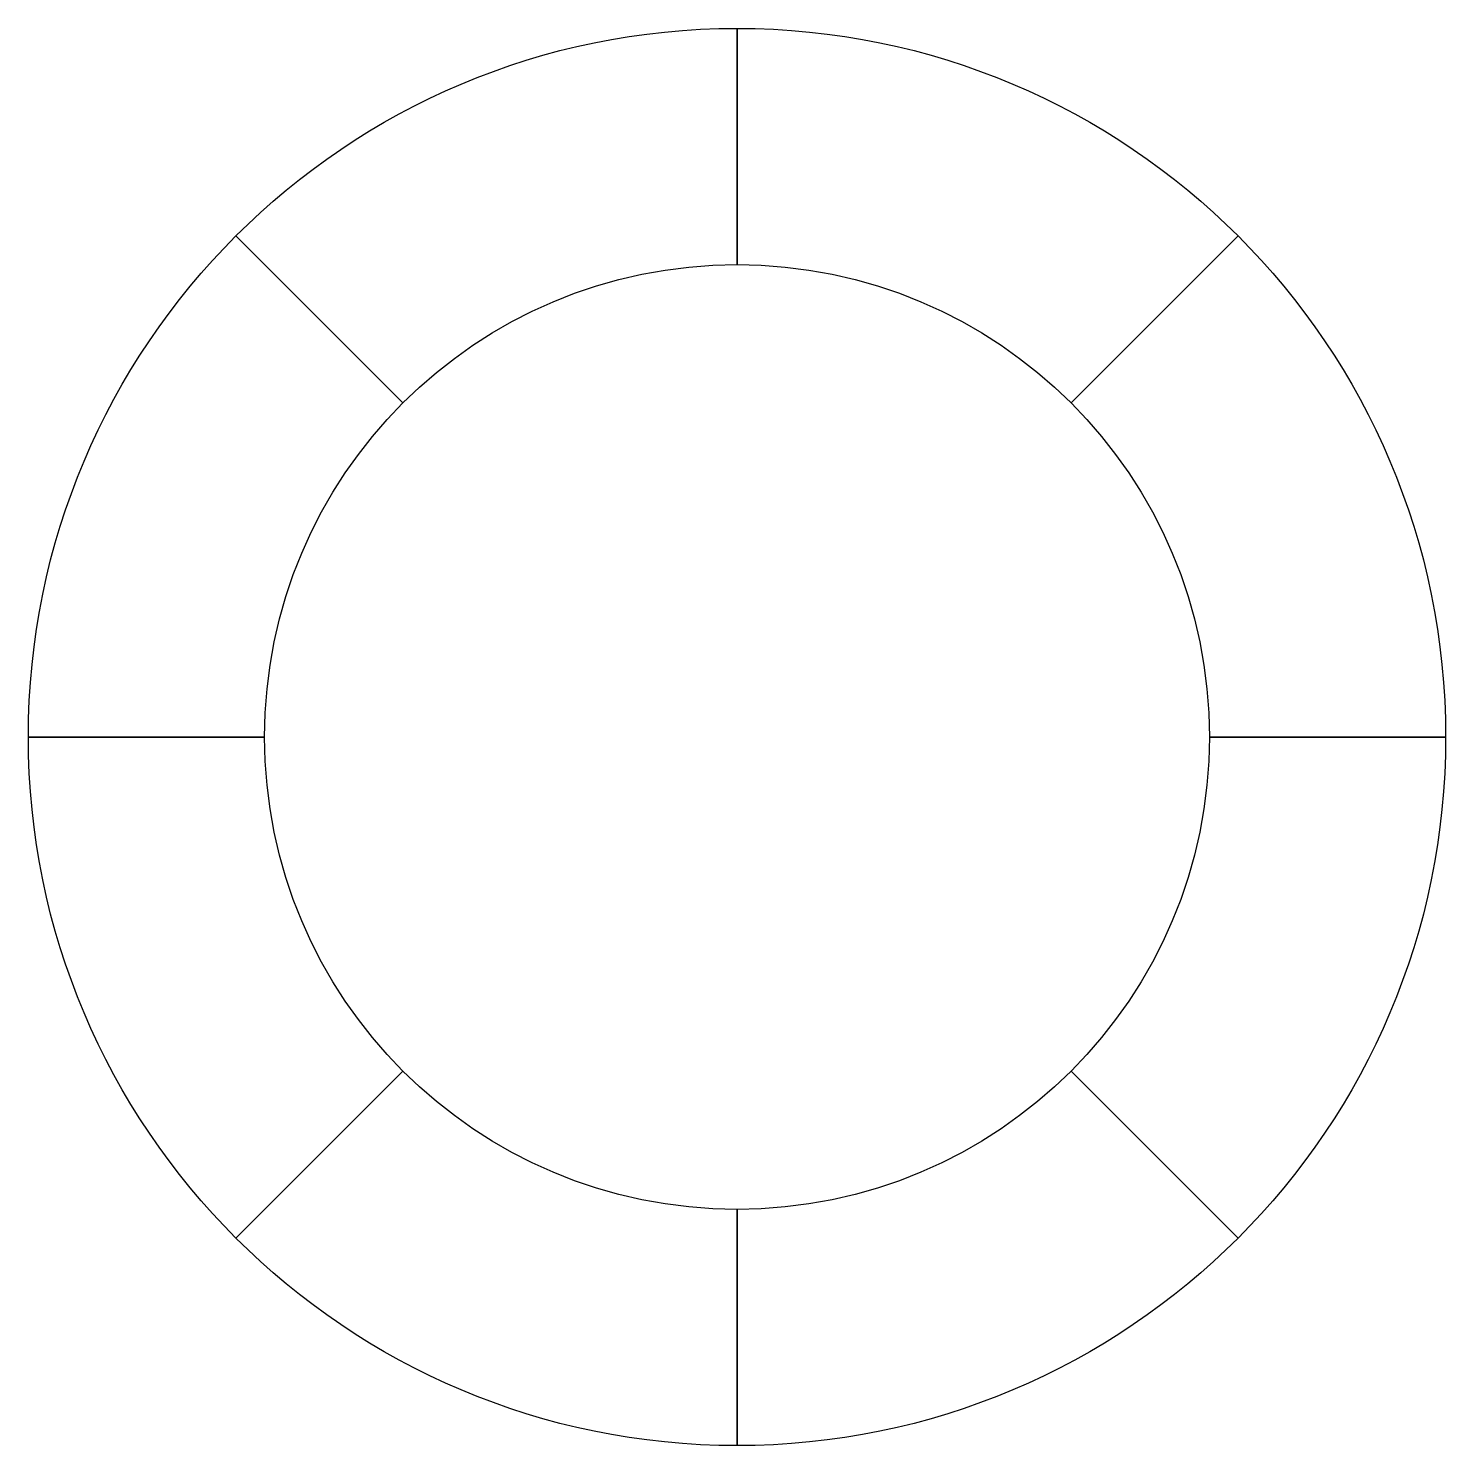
# Model space of a CAD drawing. Header units: millimetres. Extents: x -75 to 75, y -75 to 75.
import ezdxf

# ---------------------------------------------------------------- set-up
doc = ezdxf.new("R2010")
doc.units = ezdxf.units.MM
doc.layers.add('Pagrindinis', color=7, linetype='Continuous', lineweight=30)

msp = doc.modelspace()

# ---------------------------------------------------------------- linework, layer by layer
at = {"layer": 'Pagrindinis'}
for centre, radius in [((0, 0), 75), ((0, 0, 100), 50), ((0, 0, -100), 50)]:
    msp.add_circle(centre, radius, dxfattribs=at)
for points in [[(0, 50, 100), (0, 75), (0, 50, -100)], [(-35.36, 35.36, 100), (-53.03, 53.03), (-35.36, 35.36, -100)], [(35.36, 35.36, 100), (53.03, 53.03), (35.36, 35.36, -100)], [(-50, 0, 100), (-75, 0), (-50, 0, -100)], [(50, 0, 100), (75, 0), (50, 0, -100)], [(-35.36, -35.36, 100), (-53.03, -53.03), (-35.36, -35.36, -100)], [(35.36, -35.36, 100), (53.03, -53.03), (35.36, -35.36, -100)], [(0, -50, 100), (0, -75), (0, -50, -100)]]:
    msp.add_spline(points, degree=3, dxfattribs=at)

doc.saveas('drawing.dxf')
